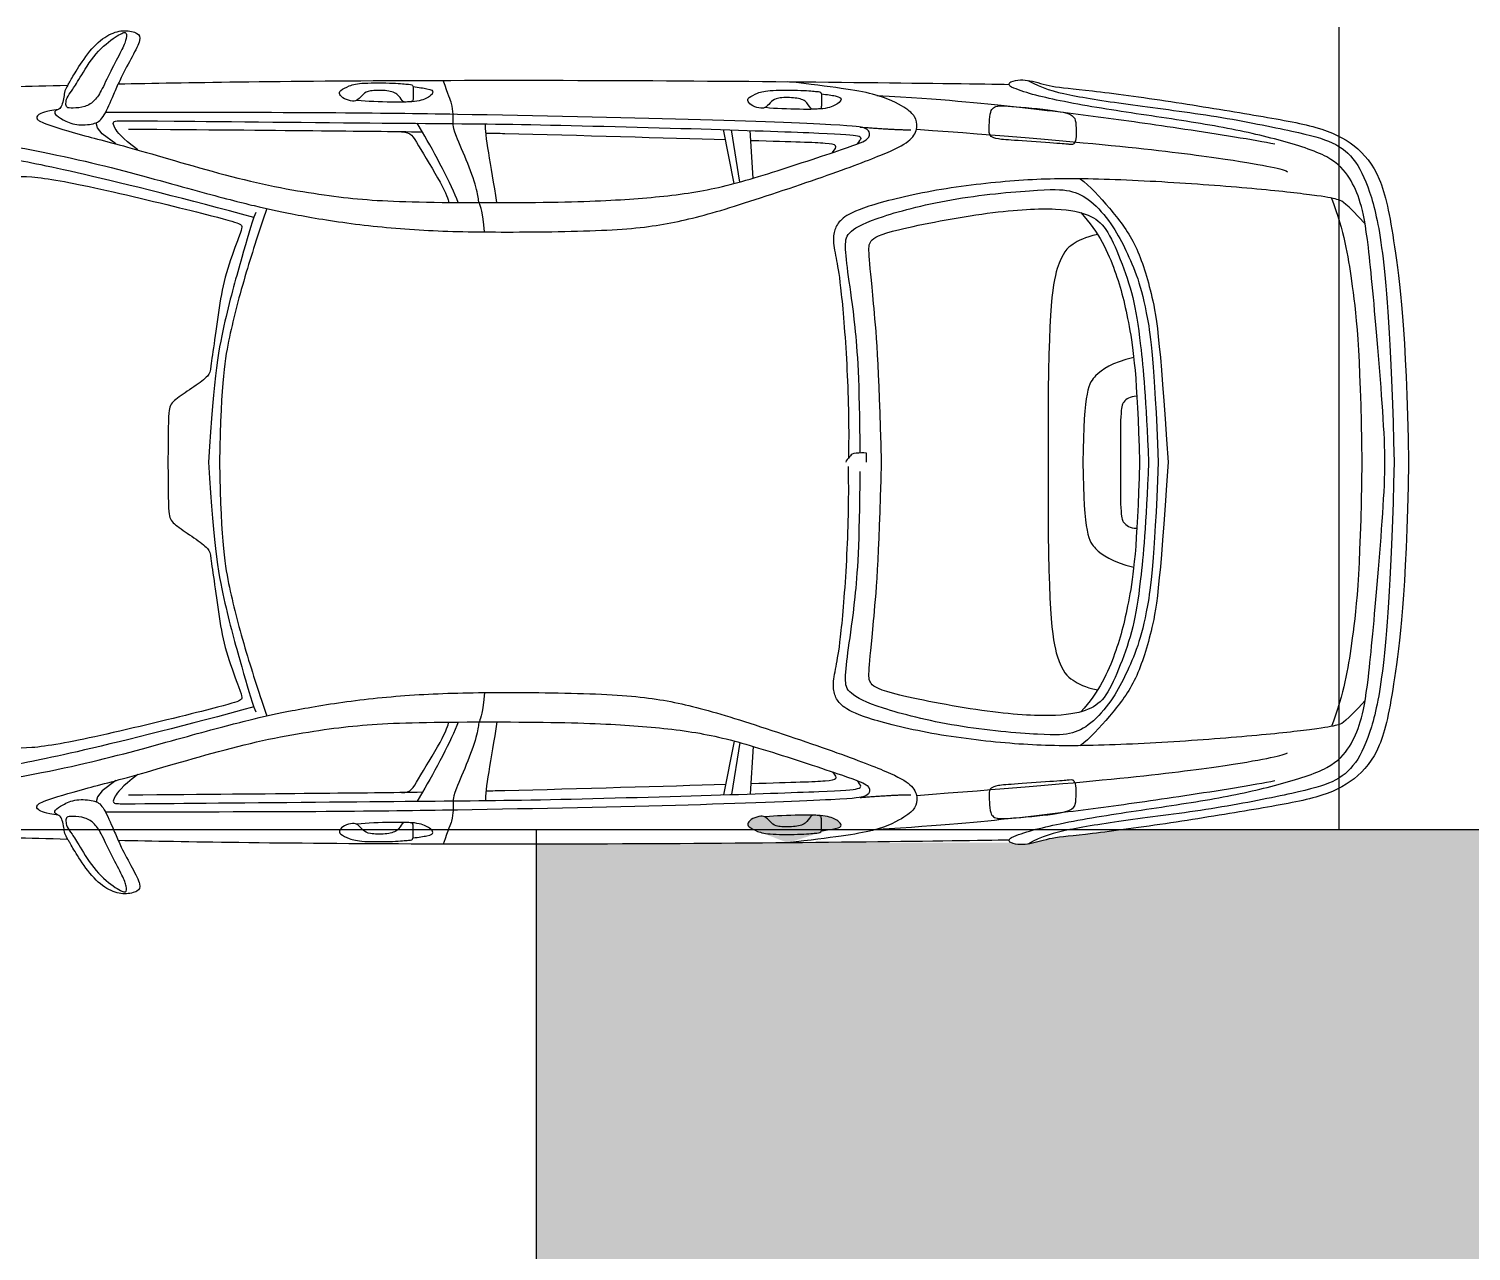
# Model space of a CAD drawing. Header units: metres. Extents: x 1203 to 2640, y 535 to 1122.
# Drawn here: x 1236.203 to 1239.854, y 624.788 to 627.883 of the extents above; entities that cross this region are included whole.
import ezdxf

# ---------------------------------------------------------------- set-up
doc = ezdxf.new("R2010")
doc.units = ezdxf.units.M
doc.layers.add('car', color=253, linetype='Continuous')
doc.layers.add('line work', color=7, linetype='Continuous')
picture_1 = doc.add_image_def('image1.png', size_in_pixel=(941, 730))

msp = doc.modelspace()

# ---------------------------------------------------------------- hatches: boundary and pattern name
at = {"layer": 'line work', "lineweight": -3}
h = msp.add_hatch(color=9, dxfattribs=at)
h.dxf.hatch_style = 1
edge = h.paths.add_edge_path()
edge.add_line((1241.552, 625.856), (1238.977689419289, 625.856))
edge.add_spline(control_points=[(1238.97768941929, 625.8560000000001), (1238.947226345059, 625.8518967987143), (1238.858107215333, 625.8405828735815), (1238.787003294704, 625.835504022108), (1238.754147888126, 625.8228466113767), (1238.733679522031, 625.8192617942971), (1238.732076256583, 625.8190090831772)], knot_values=[63.4871347718619, 63.4871347718619, 63.4871347718619, 63.4871347718619, 63.94350902769881, 64.94350902769881, 65.94350902769881, 66.02750090779148, 66.02750090779148, 66.02750090779148, 66.02750090779148], degree=3, periodic=0)
edge.add_spline(control_points=[(1238.732076256583, 625.8190090831772), (1238.718191767796, 625.8168205717762), (1238.703010015402, 625.8165110840894), (1238.688470870567, 625.8226591310519)], knot_values=[62.75975408799457, 62.75975408799457, 62.75975408799457, 62.75975408799457, 63.4871347718619, 63.4871347718619, 63.4871347718619, 63.4871347718619], degree=3, periodic=0)
edge.add_spline(control_points=[(1238.684848679735, 625.8289492814488), (1238.594094435345, 625.8274289039522), (1238.373532746618, 625.8244675849287), (1238.124429472038, 625.8221322969434)], knot_values=[61.64980405992387, 61.64980405992387, 61.64980405992387, 61.64980405992512, 62.2670163743725, 62.2670163743725, 62.2670163743725, 62.2670163743725], degree=3, periodic=0)
edge.add_spline(control_points=[(1238.066174615909, 625.8875880863068), (1238.067053466187, 625.887703286743), (1238.090153099824, 625.8905974895031), (1238.160563925273, 625.8926734843566), (1238.22440732516, 625.8921647720069), (1238.254166997616, 625.8771577576911), (1238.261797682861, 625.8659660859979), (1238.255822260367, 625.8601834190678), (1238.23652577763, 625.8567380715491), (1238.23178370942, 625.856)], knot_values=[0.7265474550736348, 0.7265474550736348, 0.7265474550736348, 0.7265474550736348, 0.7669882413167981, 1.766988241316798, 2.766988241316798, 3.766988241316798, 4.766988241316798, 5.766988241316798, 6.040440786243163, 6.040440786243163, 6.040440786243163, 6.040440786243163], degree=3, periodic=0)
edge.add_spline(control_points=[(1238.684848679735, 625.8289492814488), (1238.594094435345, 625.8274289039522), (1238.373532746618, 625.8244675849287), (1238.124429472038, 625.8221322969434)], knot_values=[61.64980405992387, 61.64980405992387, 61.64980405992387, 61.64980405992512, 62.2670163743725, 62.2670163743725, 62.2670163743725, 62.2670163743725], degree=3, periodic=0)
edge.add_spline(control_points=[(1238.06617461591, 625.8875880863066), (1238.063123142899, 625.8892539616751), (1238.05610259121, 625.890365132962), (1238.033554619442, 625.8846807703317), (1238.02181099485, 625.8717009747293), (1238.022516060139, 625.8644740555118), (1238.032469720774, 625.8582087653417), (1238.036797143578, 625.856)], knot_values=[5.433369834924759, 5.433369834924759, 5.433369834924759, 5.433369834924759, 6.192387439584291, 7.192387439584291, 8.19238743958429, 9.19238743958429, 9.759017604659533, 9.759017604659533, 9.759017604659533, 9.759017604659533], degree=3, periodic=0)
edge.add_spline(control_points=[(1238.124429472038, 625.8221322969434), (1238.01304018385, 625.8210880470563), (1237.791992010109, 625.8193530691924), (1237.582872337001, 625.8187227591682), (1237.488, 625.8186334254468)], knot_values=[61.12879837252058, 61.12879837252058, 61.12879837252058, 61.12879837252058, 61.40479169490129, 61.64980405992387, 61.64980405992387, 61.64980405992387, 61.64980405992387], degree=3, periodic=0)
edge.add_line((1237.488, 625.8186334254468), (1237.488, 623.824))
edge.add_line((1237.488, 623.824), (1241.552, 623.824))
edge.add_line((1241.552, 623.824), (1241.552, 625.856))

# ---------------------------------------------------------------- linework, layer by layer
at = {"layer": 'car'}
for points in [[(1236.42269451838, 627.5920097117995), (1236.388081714695, 627.6176151444535), (1236.376956175607, 627.6330672820752), (1236.372796462671, 627.6454846884837)], [(1237.199362917926, 627.6216428182881), (1237.185906934815, 627.6441457373103)], [(1237.98877913515, 627.4917980821936), (1237.961126970574, 627.6281115648965)], [(1238.002583028365, 627.4955395769483), (1237.982021026946, 627.6274504547816)], [(1238.036800400778, 627.5053735166941), (1238.028749772913, 627.6259300303354)], [(1237.98877913515, 626.0799284292306), (1237.961126970574, 625.9436149465276)], [(1238.002583028365, 626.0761869344757), (1237.982021026946, 625.9442760566425)], [(1238.036800400778, 626.0663529947299), (1238.028749772913, 625.9457964810886)], [(1236.42269451838, 625.9797167996245), (1236.388081714695, 625.9541113669706), (1236.376956175607, 625.9386592293487), (1236.372796462671, 625.9262418229404)], [(1237.199362917926, 625.9500836931359), (1237.185906934815, 625.927580774114)]]:
    msp.add_lwpolyline(points, dxfattribs=at)
for points, knots in [([(1238.688470870567, 627.7490673803721), (1238.685724870454, 627.7470269777493), (1238.68451747351, 627.7449302609504), (1238.684848679735, 627.7427772299753), (1238.553512669812, 627.7449774611084), (1237.698929195814, 627.7560372544817), (1236.837325487384, 627.7516785284245), (1236.514998169421, 627.7457616580651), (1236.429150076824, 627.7438628436199), (1236.431584952109, 627.7493331140521), (1236.441894148806, 627.7717574126765), (1236.465636086808, 627.8147896753044), (1236.48813103962, 627.8588223488949), (1236.480473183344, 627.8727022133965), (1236.446491446116, 627.881795917725), (1236.406287700664, 627.8722235973792), (1236.361776411056, 627.8368060120997), (1236.32205128162, 627.7765003939212), (1236.309438985298, 627.7546143503025), (1236.302811303144, 627.743401761795), (1236.301295618238, 627.7407676293833), (1236.250313137868, 627.7394343377417), (1236.05718855174, 627.7339467673752), (1235.847351209349, 627.7286843599773), (1235.781239009688, 627.7278329081639), (1235.732512229365, 627.7250454310966), (1235.717603322046, 627.7405871165167), (1235.598059953269, 627.751265597721), (1235.16815424404, 627.7350931389068), (1235.009732342317, 627.7245635865264), (1234.846524280421, 627.6934535454026), (1234.732953535251, 627.6638263944885), (1234.705392677259, 627.6488691342332), (1234.697303378677, 627.6434082151856), (1234.677501516662, 627.637520871038), (1234.630785727091, 627.6117108411536), (1234.600059760549, 627.5768486868078), (1234.564606722231, 627.5100787979759), (1234.529153683913, 627.4096285227422), (1234.494291529567, 627.2542260381157), (1234.47715589438, 627.18627438134), (1234.482926301627, 627.1381946701118), (1234.480488415538, 627.1344195303673), (1234.473724882663, 627.1206390404021), (1234.466063657052, 627.0788505370685), (1234.44444924564, 626.785863255712), (1234.466063657052, 626.4928759743555), (1234.473724882663, 626.451087471022), (1234.480488415538, 626.4373069810568), (1234.482926301627, 626.4335318413123), (1234.47715589438, 626.3854521300841), (1234.494291529567, 626.3175004733083), (1234.529153683913, 626.1620979886819), (1234.564606722231, 626.0616477134481), (1234.600059760549, 625.9948778246163), (1234.630785727091, 625.9600156702704), (1234.677501516662, 625.934205640386), (1234.697303378677, 625.9283182962386), (1234.705392677259, 625.9228573771909), (1234.732953535251, 625.9079001169355), (1234.846524280421, 625.8782729660215), (1235.009732342317, 625.8471629248977), (1235.16815424404, 625.8366333725173), (1235.598059953269, 625.820460913703), (1235.717603322046, 625.8311393949073), (1235.732512229365, 625.8466810803274), (1235.781239009688, 625.8438936032601), (1235.847351209349, 625.8430421514468), (1236.05718855174, 625.837779744049), (1236.250313137868, 625.8322921736824), (1236.301295618238, 625.8309588820408), (1236.302811303144, 625.828324749629), (1236.309438985298, 625.8171121611215), (1236.32205128162, 625.7952261175029), (1236.361776411056, 625.7349204993244), (1236.406287700664, 625.6995029140448), (1236.446491446116, 625.689930593699), (1236.480473183344, 625.6990242980276), (1236.48813103962, 625.7129041625291), (1236.465636086808, 625.7569368361197), (1236.441894148806, 625.7999690987475), (1236.431584952109, 625.8223933973719), (1236.429150076824, 625.8278636678042), (1236.514998169421, 625.8259648533589), (1236.837325487384, 625.8200479829995), (1237.698929195814, 625.8156892569423), (1238.553512669812, 625.8267490503156), (1238.684848679735, 625.8289492814488), (1238.68451747351, 625.8267962504735), (1238.685724870454, 625.8246995336747), (1238.688470870567, 625.8226591310519), (1238.704688875092, 625.8158011586888), (1238.742680286771, 625.8184287649534), (1238.787003294704, 625.835504022108), (1238.873843384882, 625.8417068856921), (1239.093530238144, 625.8713965758197), (1239.315077955112, 625.9083211953144), (1239.472683038322, 625.9353392095788), (1239.561842485394, 625.978568032402), (1239.627586320104, 626.0578208742444), (1239.657306135795, 626.204618751748), (1239.689727752913, 626.4450790787015), (1239.696031956241, 626.785863255712), (1239.689727752913, 627.1266474327225), (1239.657306135795, 627.3671077596762), (1239.627586320104, 627.5139056371796), (1239.561842485394, 627.593158479022), (1239.472683038322, 627.6363873018452), (1239.315077955112, 627.6634053161096), (1239.093530238144, 627.7003299356043), (1238.873843384882, 627.730019625732), (1238.787003294704, 627.7362224893162), (1238.742680286771, 627.7532977464706), (1238.704688875092, 627.7559253527353), (1238.688470870567, 627.7490673803721)], [9.811372563959978, 9.811372563959978, 9.811372563959978, 9.811372563959978, 10.30411027758206, 10.30411027758206, 10.30411027758206, 11.1973159144114, 12.1973159144114, 12.64415504076459, 12.64415504076459, 12.64415504076459, 12.96940806953581, 13.96940806953583, 14.96940806953584, 15.96940806953585, 16.96940806953587, 17.96940806953588, 18.96940806953589, 19.9694080695359, 20.96940806953592, 21.2945489660335, 21.2945489660335, 21.2945489660335, 21.6069040191925, 22.6069040191925, 23.22067175966023, 23.22067175966023, 23.22067175966023, 24.15963491974452, 25.15963491974453, 26.15963491974454, 27.15963491974455, 28.15963491974457, 28.73887292436218, 28.73887292436218, 28.73887292436218, 29.73887292436218, 30.73887292436218, 31.73887292436218, 32.73887292436218, 33.73887292436218, 34.73887292436218, 34.73887292436218, 34.73887292436218, 35.28556332597728, 36.28556332597728, 36.28556332597728, 36.28556332597728, 37.28556332597728, 37.83225372759237, 37.83225372759237, 37.83225372759237, 38.83225372759237, 39.83225372759237, 40.83225372759237, 41.83225372759237, 42.83225372759237, 43.83225372759237, 43.83225372759237, 43.83225372759237, 44.41149173220998, 45.41149173221, 46.41149173221001, 47.41149173221002, 48.41149173221004, 49.35045489229432, 49.35045489229432, 49.35045489229432, 49.96422263276205, 50.96422263276205, 51.27657768592105, 51.27657768592105, 51.27657768592105, 51.60171858241863, 52.60171858241865, 53.60171858241866, 54.60171858241868, 55.60171858241868, 56.6017185824187, 57.60171858241871, 58.60171858241873, 59.60171858241874, 59.92697161118996, 59.92697161118996, 59.92697161118996, 60.37381073754315, 61.37381073754315, 62.2670163743725, 62.2670163743725, 62.2670163743725, 62.75975408799457, 62.75975408799457, 62.75975408799457, 63.57112665195455, 64.57112665195456, 65.57112665195456, 66.57112665195456, 67.57112665195456, 68.57112665195456, 69.57112665195456, 70.57112665195456, 71.57112665195456, 72.57112665195456, 72.57112665195456, 72.57112665195456, 73.57112665195456, 74.57112665195456, 75.57112665195456, 76.57112665195456, 77.57112665195456, 78.57112665195456, 79.57112665195456, 80.57112665195456, 81.57112665195456, 82.38249921591454, 82.38249921591454, 82.38249921591454, 82.38249921591454]), ([(1236.301295618238, 627.7407676293833), (1236.298149678224, 627.7353002512186), (1236.291523601608, 627.7229825618151), (1236.292058011204, 627.7160352370701), (1236.291340087178, 627.7106109222074), (1236.290622163152, 627.7051866073448), (1236.287112312358, 627.6917853588608), (1236.282804768203, 627.6807771904631), (1236.267967671667, 627.6764696463074), (1236.267010439632, 627.667375941979), (1236.286633696341, 627.6534960774775), (1236.32205128162, 627.6377017489069), (1236.369912883349, 627.6420092930626), (1236.389536140058, 627.6534960774775), (1236.412579321426, 627.7047031471826), (1236.424098856455, 627.7325146067723), (1236.429150076824, 627.7438628436199)], [18.32514089649769, 18.32514089649769, 18.32514089649769, 18.32514089649769, 19, 20, 20, 20, 21, 22, 23, 24, 25, 26, 27, 28, 29, 29.67474697122878, 29.67474697122878, 29.67474697122878, 29.67474697122878]), ([(1238.684848679735, 625.8289492814488), (1238.685189649023, 625.8311657779435), (1238.687161266093, 625.8334419575251), (1238.690763530948, 625.8357778201936), (1238.719421335009, 625.8488653160651), (1238.815319366983, 625.8735815857492), (1239.005104012815, 625.9035364990502), (1239.21300763258, 625.933445440841), (1239.369117719, 625.9684607873278), (1239.503343213866, 626.0107709976659), (1239.54930085613, 626.0654824765513), (1239.57483287961, 626.1238413873625), (1239.593070039238, 626.2128387263497), (1239.617143089948, 626.4791012569258), (1239.636430535111, 626.7218104726107), (1239.635839651139, 626.785863255712), (1239.636430535111, 626.8499160388133), (1239.617143089948, 627.0926252544983), (1239.593070039238, 627.3588877850744), (1239.57483287961, 627.4478851240615), (1239.54930085613, 627.5062440348727), (1239.503343213866, 627.5609555137581), (1239.369117719, 627.6032657240962), (1239.21300763258, 627.638281070583), (1239.005104012815, 627.6681900123738), (1238.815319366983, 627.6981449256748), (1238.719421335009, 627.722861195359), (1238.690763530948, 627.7359486912303), (1238.687161266093, 627.7382845538988), (1238.685189649023, 627.7405607334805), (1238.684848679735, 627.7427772299753)], [0, 0, 0, 0, 0.5072622863779213, 0.5072622863779213, 0.5072622863779213, 1.359712483094974, 2.359712483094974, 3.359712483094974, 4.359712483094975, 5.359712483094975, 6.359712483094975, 7.359712483094975, 8.359712483094974, 9.359712483094974, 10.35971248309497, 10.35971248309497, 10.35971248309497, 11.35971248309497, 12.35971248309497, 13.35971248309497, 14.35971248309497, 15.35971248309497, 16.35971248309497, 17.35971248309497, 18.35971248309497, 19.35971248309497, 20.21216267981202, 20.21216267981202, 20.21216267981202, 20.71942496618995, 20.71942496618995, 20.71942496618995, 20.71942496618995]), ([(1238.732076256584, 627.7527174282467), (1238.768273637233, 627.7325961607512), (1238.825707559308, 627.7163232161633), (1238.987109048171, 627.6911738082924), (1239.213249827565, 627.6634533256571), (1239.419694474559, 627.621143115319), (1239.507962327162, 627.5985290373796), (1239.564132778817, 627.5533008815008), (1239.602795557229, 627.4650330288989), (1239.634163471791, 627.3227831837968), (1239.650941658649, 627.0769462720045), (1239.659695495271, 626.785863255712), (1239.650941658649, 626.4947802394195), (1239.634163471791, 626.2489433276272), (1239.602795557229, 626.1066934825251), (1239.564132778817, 626.0184256299232), (1239.507962327162, 625.9731974740444), (1239.419694474559, 625.9505833961051), (1239.213249827565, 625.908273185767), (1238.987109048171, 625.8805527031316), (1238.825707559308, 625.8554032952608), (1238.768273637233, 625.8391303506729), (1238.732076256584, 625.8190090831773)], [0, 0, 0, 0, 1, 2, 3, 4, 5, 6, 7, 8, 9, 9, 9, 10, 11, 12, 13, 14, 15, 16, 17, 18, 18, 18, 18]), ([(1237.175373688319, 627.7369838459058), (1237.189986278254, 627.7352886210887), (1237.22114678605, 627.730741477701), (1237.228115475118, 627.7239975850547), (1237.220484789873, 627.7128059133615), (1237.190725117416, 627.6977988990457), (1237.12688171753, 627.6972901866959), (1237.056470892081, 627.6993661815494), (1237.033371258444, 627.7022603843095), (1237.032492408166, 627.7023755847458)], [0.3486420565506791, 0.3486420565506791, 0.3486420565506791, 0.3486420565506791, 1, 2, 3, 4, 5, 6, 6.040440786243163, 6.040440786243163, 6.040440786243163, 6.040440786243163]), ([(1238.209055896062, 627.7187466862772), (1238.223668485998, 627.7170514614602), (1238.254828993794, 627.7125043180725), (1238.261797682861, 627.7057604254261), (1238.254166997616, 627.6945687537329), (1238.22440732516, 627.6795617394171), (1238.160563925273, 627.6790530270674), (1238.090153099824, 627.681129021921), (1238.067053466187, 627.684023224681), (1238.066174615909, 627.6841384251173)], [0.3486420565506791, 0.3486420565506791, 0.3486420565506791, 0.3486420565506791, 1, 2, 3, 4, 5, 6, 6.040440786243163, 6.040440786243163, 6.040440786243163, 6.040440786243163]), ([(1237.289696842494, 627.4436546305856), (1237.272250995146, 627.4893603648751), (1237.230769344927, 627.5684468755722), (1237.199362917926, 627.6216428182881), (1237.05455229752, 627.6237547934372), (1236.852511923903, 627.6256087710365), (1236.454829877068, 627.6288832470805)], [0, 0, 0, 0, 1, 1, 1, 1.647053392163689, 1.647053392163689, 1.647053392163689, 1.647053392163689]), ([(1237.966424108378, 627.6019989146399), (1237.818721946871, 627.6063888453714), (1237.573014489837, 627.6139598216878), (1237.375734203531, 627.6184200143747), (1237.359904655819, 627.6187616746071)], [2.031076658592302, 2.031076658592302, 2.031076658592302, 2.031076658592302, 3, 3.084545976804586, 3.084545976804586, 3.084545976804586, 3.084545976804586]), ([(1238.236990508, 627.5698566256658), (1238.252598815925, 627.5871788597749), (1238.247206011383, 627.5939198654524), (1238.141666106768, 627.5968631580654), (1238.03047381097, 627.60011291135)], [0, 0, 0, 0, 1, 1.877916167727671, 1.877916167727671, 1.877916167727671, 1.877916167727671]), ([(1235.966283156491, 626.785863255712), (1235.977264415147, 626.5372966847094), (1236.014326163109, 626.3108082249404), (1236.076095743046, 626.1488346597722), (1236.122766092331, 626.0664752198562), (1236.195516930924, 626.0568666185327), (1236.357490496092, 626.0856924225033), (1236.684182941092, 626.1653065477556), (1236.743207206365, 626.1831510930706), (1236.742137927466, 626.1893534967181), (1236.739424174648, 626.2052483346523), (1236.702982351091, 626.2963528935435), (1236.685359773097, 626.3807649020039), (1236.67275136644, 626.4807315547823), (1236.661944160734, 626.5509783918698), (1236.661043560259, 626.5653879994776), (1236.622317739813, 626.594207214693), (1236.573685314137, 626.6257282313347), (1236.555673304628, 626.6446408413199), (1236.555673304628, 626.6797642598636), (1236.554772704152, 626.785863255712), (1236.555673304628, 626.8919622515604), (1236.555673304628, 626.9270856701041), (1236.573685314137, 626.9459982800892), (1236.622317739813, 626.9775192967311), (1236.661043560259, 627.0063385119466), (1236.661944160734, 627.0207481195542), (1236.67275136644, 627.0909949566417), (1236.685359773097, 627.1909616094202), (1236.702982351091, 627.2753736178806), (1236.739424174648, 627.3664781767717), (1236.742137927466, 627.3823730147061), (1236.743207206365, 627.3885754183534), (1236.684182941092, 627.4064199636687), (1236.357490496092, 627.4860340889207), (1236.195516930924, 627.5148598928913), (1236.122766092331, 627.5052512915678), (1236.076095743046, 627.4228918516518), (1236.014326163109, 627.2609182864836), (1235.977264415147, 627.0344298267146), (1235.966283156491, 626.785863255712)], [0, 0, 0, 0, 1, 2, 3, 4, 5, 6, 7, 8, 9, 10, 11, 12, 13, 14, 15, 16, 17, 18, 18, 18, 19, 20, 21, 22, 23, 24, 25, 26, 27, 28, 29, 30, 31, 32, 33, 34, 35, 36, 36, 36, 36]), ([(1239.585658527784, 627.3892532294935), (1239.535848391913, 627.443595851475), (1239.522258060558, 627.4506864591386), (1239.479714414577, 627.459549718718), (1239.339674913221, 627.4760944699331), (1239.102730440464, 627.4950027570359), (1238.858104476071, 627.5062295525031), (1238.694429615837, 627.5009115967555), (1238.482302269902, 627.4755035859611), (1238.308582382145, 627.4311872880638), (1238.2589481285, 627.4034157413814), (1238.242994261257, 627.3791894985311), (1238.237085421538, 627.3490544159608), (1238.247721333033, 627.2976475104001), (1238.258427992811, 627.2365880845757), (1238.275924906967, 627.0309993432396), (1238.279383338378, 626.8637099196649), (1238.277630562716, 626.796254783997)], [0, 0, 0, 0, 1, 2, 3, 4, 5, 6, 7, 8, 9, 10, 11, 12, 13, 14, 14.95063561460222, 14.95063561460222, 14.95063561460222, 14.95063561460222]), ([(1238.864568546202, 627.5035645277267), (1238.887988911935, 627.4859549920908), (1238.941124339988, 627.4283165616599), (1239.005066973748, 627.346361918391), (1239.045593995144, 627.2193772513482), (1239.06630780608, 627.1104045938149), (1239.087021617016, 626.785863255712), (1239.06630780608, 626.4613219176091), (1239.045593995144, 626.3523492600758), (1239.005066973748, 626.225364593033), (1238.941124339988, 626.1434099497642), (1238.887988911935, 626.0857715193334), (1238.864568546202, 626.0681619836973)], [0, 0, 0, 0, 1, 2, 3, 4, 4, 4, 5, 6, 7, 8, 8, 8, 8]), ([(1238.307209215928, 626.8092424871934), (1238.306742592601, 626.9950995712877), (1238.294393603842, 627.1489043296002), (1238.276617639695, 627.2617817019329), (1238.26761163494, 627.3401339432999), (1238.274816438744, 627.3698537589908), (1238.344162675356, 627.4058777780099), (1238.545897181864, 627.4581126055879), (1238.786357508818, 627.478826416524), (1238.845797140199, 627.4752240146221), (1238.898031967777, 627.4464047994067), (1238.951167395831, 627.3806609646965), (1238.979986611046, 627.3239231347411), (1239.011507627688, 627.2536762976536), (1239.034022639575, 627.16271564963), (1239.052034649085, 627.0456375878174), (1239.061941254315, 626.785863255712), (1239.052034649085, 626.5260889236066), (1239.034022639575, 626.4090108617941), (1239.011507627688, 626.3180502137703), (1238.979986611046, 626.2478033766829), (1238.951167395831, 626.1910655467275), (1238.898031967777, 626.1253217120174), (1238.845797140199, 626.0965024968019), (1238.786357508818, 626.0929000949), (1238.545897181864, 626.1136139058361), (1238.344162675356, 626.1658487334141), (1238.274816438744, 626.2018727524332), (1238.26761163494, 626.2315925681241), (1238.276617639695, 626.3099448094911), (1238.294393603842, 626.4228221818239), (1238.306742592601, 626.5766269401364), (1238.307209215928, 626.7624840242307)], [0, 0, 0, 0, 0.960685336757269, 1.960685336757269, 2.960685336757269, 3.960685336757269, 4.960685336757269, 5.960685336757269, 6.960685336757269, 7.960685336757269, 8.960685336757269, 9.960685336757269, 10.96068533675727, 11.96068533675727, 12.96068533675727, 13.96068533675727, 13.96068533675727, 13.96068533675727, 14.96068533675727, 15.96068533675727, 16.96068533675727, 17.96068533675727, 18.96068533675727, 19.96068533675727, 20.96068533675727, 21.96068533675727, 22.96068533675727, 23.96068533675727, 24.96068533675727, 25.96068533675727, 26.96068533675727, 27.92137067351454, 27.92137067351454, 27.92137067351454, 27.92137067351454]), ([(1239.500682647529, 627.4548100136649), (1239.533137539163, 627.3671515343167), (1239.551872546435, 627.2492409871974), (1239.573836637641, 627.0790192803523), (1239.577484069567, 626.785863255712), (1239.573836637641, 626.4927072310719), (1239.551872546435, 626.3224855242266), (1239.533137539163, 626.2045749771074), (1239.500682647529, 626.1169164977591)], [0, 0, 0, 0, 0.8818112693088045, 1.881811269308804, 1.881811269308804, 1.881811269308804, 2.881811269308804, 3.763622538617609, 3.763622538617609, 3.763622538617609, 3.763622538617609]), ([(1236.7770047526, 627.418245325868), (1236.765296946419, 627.3867243092263), (1236.743682535007, 627.3119744697613), (1236.698652511233, 627.1516675851257), (1236.670733896493, 627.010273310475), (1236.657224889361, 626.785863255712), (1236.670733896493, 626.561453200949), (1236.698652511233, 626.4200589262986), (1236.743682535007, 626.2597520416628), (1236.765296946419, 626.1850022021978), (1236.7770047526, 626.153481185556)], [0, 0, 0, 0, 1, 2, 3, 3, 3, 4, 5, 6, 6, 6, 6]), ([(1236.804930125996, 627.4280673418444), (1236.787864350354, 627.3772384001611), (1236.746469950499, 627.250697471288), (1236.708714160805, 627.1031066570289), (1236.68980155082, 626.9977364013974), (1236.685298548442, 626.785863255712), (1236.68980155082, 626.5739901100266), (1236.708714160805, 626.4686198543952), (1236.746469950499, 626.321029040136), (1236.787864350354, 626.1944881112629), (1236.804930125996, 626.1436591695796)], [0, 0, 0, 0, 0.8583800012624154, 1.858380001262415, 2.858380001262415, 2.858380001262415, 2.858380001262415, 3.858380001262415, 4.858380001262415, 5.716760002524831, 5.716760002524831, 5.716760002524831, 5.716760002524831]), ([(1238.36127408439, 626.785863255712), (1238.355870481537, 626.5341943278859), (1238.338759072503, 626.3585772351671), (1238.328852467273, 626.2505051781094), (1238.328852467273, 626.2252883647958), (1238.367578287719, 626.2009721519579), (1238.647665035593, 626.1478367239044), (1238.817878525459, 626.1406319201005), (1238.890096458175, 626.1584740349329), (1238.930300203628, 626.1881482280049), (1238.966196404924, 626.2699915669615), (1239.000656758169, 626.3685864665233), (1239.015972470723, 626.4681385981197), (1239.031522724078, 626.6253350667963), (1239.037358615159, 626.785863255712), (1239.031522724078, 626.9463914446278), (1239.015972470723, 627.1035879133044), (1239.000656758169, 627.2031400449007), (1238.966196404924, 627.3017349444625), (1238.930300203628, 627.3835782834192), (1238.890096458175, 627.4132524764913), (1238.817878525459, 627.4310945913235), (1238.647665035593, 627.4238897875197), (1238.367578287719, 627.3707543594663), (1238.328852467273, 627.3464381466283), (1238.328852467273, 627.3212213333148), (1238.338759072503, 627.213149276257), (1238.355870481537, 627.0375321835381), (1238.36127408439, 626.785863255712)], [0, 0, 0, 0, 1, 2, 3, 4, 5, 6, 7, 8, 9, 10, 11, 12, 12, 12, 13, 14, 15, 16, 17, 18, 19, 20, 21, 22, 23, 24, 24, 24, 24]), ([(1238.865902349944, 627.4178892411865), (1238.912616443301, 627.3680345752385), (1238.957844599179, 627.2659064813191), (1238.988483027355, 627.1440822550007), (1239.008908646139, 627.0040208690538), (1239.01474453722, 626.785863255712), (1239.008908646139, 626.5677056423702), (1238.988483027355, 626.4276442564234), (1238.957844599179, 626.305820030105), (1238.912616443301, 626.2036919361855), (1238.865902349944, 626.1538372702375)], [0, 0, 0, 0, 1, 2, 3, 3, 3, 4, 5, 6, 6, 6, 6]), ([(1238.908713263836, 627.3624603153299), (1238.874722003136, 627.3552304553876), (1238.845813839725, 627.3396645212434), (1238.805787151926, 627.3063089480775), (1238.781326398271, 627.1639918359026), (1238.783550103149, 626.785863255712), (1238.781326398271, 626.4077346755215), (1238.805787151926, 626.2654175633465), (1238.845813839725, 626.2320619901806), (1238.874722003136, 626.2164960560364), (1238.908713263836, 626.2092661960941)], [0, 0, 0, 0, 1, 2, 3, 3, 3, 4, 5, 6, 6, 6, 6]), ([(1239.000006052302, 627.0515293490274), (1238.942545001906, 627.0372406578718), (1238.899182756791, 627.0049969371448), (1238.873610150697, 626.97052951154), (1238.871386445819, 626.785863255712), (1238.873610150697, 626.6011969998841), (1238.899182756791, 626.5667295742793), (1238.942545001906, 626.5344858535522), (1239.000006052302, 626.5201971623966)], [0, 0, 0, 0, 1, 2, 2, 2, 3, 4, 4, 4, 4]), ([(1239.008020952756, 626.9528175785337), (1238.989422784936, 626.9526957600517), (1238.972287149749, 626.9396963126687), (1238.965196542085, 626.9207880255658), (1238.966378310029, 626.785863255712), (1238.965196542085, 626.6509384858582), (1238.972287149749, 626.6320301987554), (1238.989422784936, 626.6190307513723), (1239.008020952756, 626.6189089328902)], [0, 0, 0, 0, 1, 2, 2, 2, 3, 4, 4, 4, 4]), ([(1239.585658527784, 626.1824732819304), (1239.535848391913, 626.128130659949), (1239.522258060558, 626.1210400522855), (1239.479714414577, 626.1121767927059), (1239.339674913221, 626.0956320414912), (1239.102730440464, 626.0767237543882), (1238.858104476071, 626.0654969589209), (1238.694429615837, 626.0708149146685), (1238.482302269902, 626.096222925463), (1238.308582382145, 626.1405392233603), (1238.2589481285, 626.1683107700426), (1238.242994261257, 626.1925370128931), (1238.237085421538, 626.222672095463), (1238.247721333033, 626.274079001024), (1238.258427992811, 626.3351384268484), (1238.275924906967, 626.5407271681846), (1238.279383338378, 626.7080165917591), (1238.277630562716, 626.775471727427)], [0, 0, 0, 0, 1, 2, 3, 4, 5, 6, 7, 8, 9, 10, 11, 12, 13, 14, 14.95063561460222, 14.95063561460222, 14.95063561460222, 14.95063561460222]), ([(1237.289696842494, 626.1280718808384), (1237.272250995146, 626.0823661465489), (1237.230769344927, 626.0032796358519), (1237.199362917926, 625.9500836931359), (1237.05455229752, 625.9479717179867), (1236.852511923903, 625.9461177403875), (1236.454829877068, 625.9428432643435)], [0, 0, 0, 0, 1, 1, 1, 1.647053392163689, 1.647053392163689, 1.647053392163689, 1.647053392163689]), ([(1238.236990508, 626.0018698857582), (1238.252598815925, 625.9845476516491), (1238.247206011383, 625.9778066459716), (1238.141666106768, 625.9748633533586), (1238.03047381097, 625.971613600074)], [0, 0, 0, 0, 1, 1.877916167727671, 1.877916167727671, 1.877916167727671, 1.877916167727671]), ([(1237.966424108378, 625.9697275967842), (1237.818721946871, 625.9653376660528), (1237.573014489837, 625.9577666897362), (1237.375734203531, 625.9533064970495), (1237.359904655819, 625.952964836817)], [2.031076658592302, 2.031076658592302, 2.031076658592302, 2.031076658592302, 3, 3.084545976804586, 3.084545976804586, 3.084545976804586, 3.084545976804586]), ([(1236.301295618238, 625.8309588820408), (1236.298149678224, 625.8364262602054), (1236.291523601608, 625.8487439496091), (1236.292058011204, 625.8556912743538), (1236.291340087178, 625.8611155892165), (1236.290622163152, 625.8665399040792), (1236.287112312358, 625.8799411525632), (1236.282804768203, 625.8909493209611), (1236.267967671667, 625.8952568651166), (1236.267010439632, 625.9043505694451), (1236.286633696341, 625.9182304339465), (1236.32205128162, 625.9340247625172), (1236.369912883349, 625.9297172183616), (1236.389536140058, 625.9182304339465), (1236.412579321426, 625.8670233642414), (1236.424098856455, 625.8392119046517), (1236.429150076824, 625.8278636678042)], [18.32514089649769, 18.32514089649769, 18.32514089649769, 18.32514089649769, 19, 20, 20, 20, 21, 22, 23, 24, 25, 26, 27, 28, 29, 29.67474697122878, 29.67474697122878, 29.67474697122878, 29.67474697122878]), ([(1238.209055896062, 625.8529798251467), (1238.223668485998, 625.8546750499638), (1238.254828993794, 625.8592221933515), (1238.261797682861, 625.8659660859979), (1238.254166997616, 625.8771577576911), (1238.22440732516, 625.8921647720069), (1238.160563925273, 625.8926734843566), (1238.090153099824, 625.8905974895031), (1238.067053466187, 625.887703286743), (1238.066174615909, 625.8875880863068)], [0.3486420565506791, 0.3486420565506791, 0.3486420565506791, 0.3486420565506791, 1, 2, 3, 4, 5, 6, 6.040440786243163, 6.040440786243163, 6.040440786243163, 6.040440786243163]), ([(1237.175373688319, 625.8347426655182), (1237.189986278254, 625.8364378903352), (1237.22114678605, 625.840985033723), (1237.228115475118, 625.8477289263693), (1237.220484789873, 625.8589205980625), (1237.190725117416, 625.8739276123783), (1237.12688171753, 625.8744363247281), (1237.056470892081, 625.8723603298746), (1237.033371258444, 625.8694661271145), (1237.032492408166, 625.8693509266783)], [0.3486420565506791, 0.3486420565506791, 0.3486420565506791, 0.3486420565506791, 1, 2, 3, 4, 5, 6, 6.040440786243163, 6.040440786243163, 6.040440786243163, 6.040440786243163])]:
    msp.add_open_spline(points, degree=3, knots=knots, dxfattribs=at)
for points, degree in [([(1236.312110391196, 627.7278267208064), (1236.307070564534, 627.7203315939755), (1236.298283174457, 627.7081843194568), (1236.295957100613, 627.6942278763926), (1236.297120137535, 627.6829851861463), (1236.311851938547, 627.6825975071725), (1236.34596768826, 627.6841482230685), (1236.370779142596, 627.7012060979248), (1236.387061659504, 627.726792910209), (1236.413036150763, 627.7845570773359), (1236.441724394839, 627.8353430229305), (1236.450253332267, 627.8605421562409), (1236.450935885987, 627.8785187024104), (1236.426992593827, 627.867908056747), (1236.370779142596, 627.8244880116583), (1236.328522134429, 627.7531550804413), (1236.317150217859, 627.735321847637), (1236.312110391196, 627.7278267208064)], 3), ([(1236.06875369388, 627.6018474314697), (1236.216839430063, 627.5770448943748), (1236.398481539963, 627.5383821159623), (1236.647965883681, 627.4668924502188), (1236.783650351317, 627.4326065901172), (1236.85514001706, 627.4165578896441), (1237.014168049021, 627.3888374070086), (1237.200916563617, 627.3713297337654), (1237.397877887605, 627.3676823018396), (1237.690401928046, 627.3713297337654), (1237.837758177844, 627.390296379779), (1237.982196482102, 627.4304181309617), (1238.243352607982, 627.5179564971785), (1238.38779091224, 627.5733974624492), (1238.439584445585, 627.6018474314697), (1238.454174173288, 627.6339448324158), (1238.447608795821, 627.6623948014361), (1238.425724204267, 627.6813614474497), (1238.356422997679, 627.7207537122474), (1238.238975689671, 627.7360729263353), (1238.124429472047, 627.7495942144806)], 3), ([(1237.175695869637, 627.710923918628), (1237.176025709689, 627.7177723108509), (1237.177317972935, 627.7428422178366), (1237.168197697526, 627.7423680310133), (1237.132554766745, 627.7462825725441), (1237.043344425541, 627.7473127150523), (1237.013058235803, 627.7396896604922), (1236.988952901113, 627.7267098648898), (1236.988128787106, 627.7182626963232), (1236.999872411699, 627.7052829007209), (1237.024389803392, 627.6991020456722), (1237.03464484909, 627.7021035374048), (1237.049731309092, 627.7184687248248), (1237.062299047691, 627.727740007398), (1237.107213261045, 627.7281520644013), (1237.137705479285, 627.7209410668444), (1237.148038732267, 627.6977434409132), (1237.156870696584, 627.6979094581438), (1237.173197424639, 627.6987777373517), (1237.175338932627, 627.7017518644991), (1237.175366029586, 627.7040755264051), (1237.175695869637, 627.710923918628)], 3), ([(1237.356396957054, 627.3691340728698), (1237.352799868847, 627.4210665037052), (1237.340178110003, 627.4434137189834), (1237.34019146219, 627.4687983289057), (1237.315875249352, 627.5408463669443), (1237.279871677513, 627.6203422912856), (1237.27631896138, 627.6434165882567), (1237.277069453379, 627.6434100076367), (1237.277044218395, 627.6667928941142), (1237.27444762748, 627.6939484477762), (1237.265441622725, 627.7137616582366), (1237.251924226602, 627.7528890315675)], 3), ([(1238.209378077381, 627.6926867589996), (1238.209707917432, 627.6995351512226), (1238.211000180679, 627.7246050582081), (1238.201879905269, 627.7241308713848), (1238.166236974488, 627.7280454129157), (1238.077026633285, 627.7290755554237), (1238.046740443546, 627.7214525008636), (1238.022635108856, 627.7084727052613), (1238.02181099485, 627.7000255366946), (1238.033554619442, 627.6870457410924), (1238.058072011135, 627.6808648860437), (1238.068327056833, 627.6838663777762), (1238.083413516835, 627.7002315651964), (1238.095981255434, 627.7095028477695), (1238.140895468788, 627.7099149047726), (1238.171387687029, 627.702703907216), (1238.18172094001, 627.6795062812848), (1238.190552904327, 627.6796722985154), (1238.206879632382, 627.6805405777231), (1238.209021140371, 627.6835147048705), (1238.20904823733, 627.6858383667766), (1238.209378077381, 627.6926867589996)], 3), ([(1238.350029908094, 627.7149195412846), (1238.517437899625, 627.7054107595437), (1238.710798770611, 627.6857875028347), (1238.908467185751, 627.6618567019704), (1239.117622385307, 627.6321825088982), (1239.305718480103, 627.6025083158262), (1239.35740900997, 627.5919787634458)], 3), ([(1236.277049975287, 627.6794508786691), (1236.243949579928, 627.674681151042), (1236.222239557384, 627.665376855666), (1236.22185187841, 627.6560725602898), (1236.23154385276, 627.6456052279916), (1236.340093965481, 627.6130401941753), (1236.477107781687, 627.5788224244428), (1236.75575722007, 627.493717669863), (1236.986363651835, 627.455283264569), (1237.149709874335, 627.4429293485814), (1237.561507073915, 627.4429293485814), (1237.74956112839, 627.452537949905), (1237.914280008222, 627.4703824952201), (1238.058409028075, 627.5101895578462), (1238.292582004014, 627.5880427402252), (1238.331737580389, 627.6039375781595), (1238.332512938337, 627.6240968848077), (1238.319331853221, 627.6330135012099), (1238.290643609144, 627.6388286858199), (1237.916613946194, 627.6541512597668), (1237.274210314849, 627.6678778330861), (1236.899474863232, 627.6719958050818), (1236.396734800368, 627.6716486829674)], 3), ([(1238.691367350985, 627.6870373387238), (1238.664858350443, 627.6888915952385), (1238.652615097598, 627.6879782994176), (1238.642313672516, 627.6826215583753), (1238.636132817468, 627.671289990786), (1238.633660475448, 627.6364711740115), (1238.633660475448, 627.6201949223832), (1238.637368988477, 627.6105115828068), (1238.652821126099, 627.6041246992564), (1238.695262997434, 627.6010342717321), (1238.811257043848, 627.5929991601688), (1238.841543233587, 627.5903207896475), (1238.84442763261, 627.5903207896475), (1238.851432601665, 627.5932051886705), (1238.855347143196, 627.6156622953474), (1238.853492886681, 627.648832884109), (1238.849166288147, 627.6640789932292), (1238.811669100852, 627.6768527603298), (1238.717876351527, 627.6851830822092), (1238.691367350985, 627.6870373387238)], 3), ([(1236.478670542645, 627.576610854818), (1236.436971410077, 627.6084040059311), (1236.416424424455, 627.6363168920595), (1236.415649066507, 627.6475595823056), (1236.421464251117, 627.6506610140976), (1236.457130716725, 627.6510486930717), (1237.173945131989, 627.6437929657415), (1237.432417468452, 627.642892365266), (1237.939455536148, 627.6293833581339), (1238.240256094959, 627.6185761524281), (1238.313906485477, 627.6136066443727), (1238.311080305756, 627.6054421251803), (1238.29920159726, 627.5915990280276)], 3), ([(1237.387956917369, 627.4434003219139), (1237.372634346865, 627.5386063076494), (1237.356846288409, 627.6188274828509), (1237.358738372731, 627.6425726476818)], 3), ([(1238.307145880315, 627.6348136451054), (1238.392808852941, 627.6277544828874), (1238.435943382895, 627.6277544828874)], 2), ([(1238.449942624726, 627.6293755217445), (1238.671706087708, 627.6129823835884), (1238.976011333269, 627.586983488822), (1239.232454977102, 627.5550757543359), (1239.348268235607, 627.5338039313452), (1239.380175970093, 627.5273042076537), (1239.389630113644, 627.521395367934)], 3), ([(1237.145873230986, 627.622377370746), (1237.171089280262, 627.6220419046206), (1237.179208041385, 627.6021749463107), (1237.252867046446, 627.4843205382131), (1237.265660452588, 627.4498171095267), (1237.264891525143, 627.4438683716266)], 3), ([(1236.772403460469, 627.4054371407132), (1236.606791262734, 627.4506669429854), (1236.289779895365, 627.5299197848278), (1236.139379615959, 627.5560371986169), (1236.058325573166, 627.5740492081264), (1236.002488343686, 627.5821546124058)], 3), ([(1238.32307930416, 626.785863255712), (1238.32307930416, 626.8060345480397), (1238.32307930416, 626.8093411783127), (1238.32307930416, 626.8093411783127), (1238.285688946458, 626.8093411783127), (1238.282891028535, 626.7999299998435), (1238.271445000667, 626.791027533724), (1238.271445000667, 626.785863255712)], 3), ([(1236.06875369388, 625.9698790799546), (1236.216839430063, 625.9946816170492), (1236.398481539963, 626.0333443954618), (1236.647965883681, 626.1048340612053), (1236.783650351317, 626.1391199213069), (1236.85514001706, 626.1551686217801), (1237.014168049021, 626.1828891044154), (1237.200916563617, 626.2003967776587), (1237.397877887605, 626.2040442095844), (1237.690401928046, 626.2003967776587), (1237.837758177844, 626.181430131645), (1237.982196482102, 626.1413083804623), (1238.243352607982, 626.0537700142456), (1238.38779091224, 625.9983290489748), (1238.439584445585, 625.9698790799546), (1238.454174173288, 625.9377816790083), (1238.447608795821, 625.9093317099879), (1238.425724204267, 625.8903650639743), (1238.356422997679, 625.8509727991767), (1238.238975689671, 625.8356535850887), (1238.124429472047, 625.8221322969436)], 3), ([(1237.356396957054, 626.2025924385542), (1237.352799868847, 626.1506600077189), (1237.340178110003, 626.1283127924406), (1237.34019146219, 626.1029281825183), (1237.315875249352, 626.0308801444799), (1237.279871677513, 625.9513842201384), (1237.27631896138, 625.9283099231675), (1237.277069453379, 625.9283165037873), (1237.277044218395, 625.9049336173098), (1237.27444762748, 625.8777780636481), (1237.265441622725, 625.8579648531874), (1237.251924226602, 625.8188374798566)], 3), ([(1236.772403460469, 626.1662893707108), (1236.606791262734, 626.1210595684386), (1236.289779895365, 626.0418067265962), (1236.139379615959, 626.0156893128072), (1236.058325573166, 625.9976773032976), (1236.002488343686, 625.9895718990182)], 3), ([(1236.277049975287, 625.8922756327551), (1236.243949579928, 625.8970453603819), (1236.222239557384, 625.906349655758), (1236.22185187841, 625.9156539511342), (1236.23154385276, 625.9261212834324), (1236.340093965481, 625.9586863172487), (1236.477107781687, 625.9929040869812), (1236.75575722007, 626.078008841561), (1236.986363651835, 626.1164432468553), (1237.149709874335, 626.1287971628426), (1237.561507073915, 626.1287971628426), (1237.74956112839, 626.1191885615191), (1237.914280008222, 626.1013440162039), (1238.058409028075, 626.0615369535778), (1238.292582004014, 625.9836837711988), (1238.331737580389, 625.9677889332646), (1238.332512938337, 625.9476296266164), (1238.319331853221, 625.9387130102143), (1238.290643609144, 625.9328978256041), (1237.916613946194, 625.9175752516572), (1237.274210314849, 625.9038486783379), (1236.899474863232, 625.8997307063422), (1236.396734800368, 625.9000778284566)], 3), ([(1237.145873230986, 625.9493491406781), (1237.171089280262, 625.9496846068034), (1237.179208041385, 625.9695515651134), (1237.252867046446, 626.0874059732109), (1237.265660452588, 626.1219094018975), (1237.264891525143, 626.1278581397974)], 3), ([(1237.387956917369, 626.1283261895101), (1237.372634346865, 626.0331202037746), (1237.356846288409, 625.9528990285731), (1237.358738372731, 625.9291538637422)], 3), ([(1238.449942624726, 625.9423509896797), (1238.671706087708, 625.9587441278358), (1238.976011333269, 625.9847430226021), (1239.232454977102, 626.0166507570881), (1239.348268235607, 626.0379225800788), (1239.380175970093, 626.0444223037705), (1239.389630113644, 626.0503311434901)], 3), ([(1236.478670542645, 625.995115656606), (1236.436971410077, 625.963322505493), (1236.416424424455, 625.9354096193646), (1236.415649066507, 625.9241669291184), (1236.421464251117, 625.9210654973264), (1236.457130716725, 625.9206778183523), (1237.173945131989, 625.9279335456824), (1237.432417468452, 625.9288341461579), (1237.939455536148, 625.9423431532902), (1238.240256094959, 625.953150358996), (1238.313906485477, 625.9581198670513), (1238.311080305756, 625.9662843862437), (1238.29920159726, 625.9801274833965)], 3), ([(1238.350029908094, 625.8568069701394), (1238.517437899625, 625.8663157518803), (1238.710798770611, 625.8859390085893), (1238.908467185751, 625.9098698094539), (1239.117622385307, 625.9395440025258), (1239.305718480103, 625.9692181955978), (1239.35740900997, 625.9797477479782)], 3), ([(1238.691367350985, 625.8846891727002), (1238.664858350443, 625.8828349161856), (1238.652615097598, 625.8837482120065), (1238.642313672516, 625.8891049530487), (1238.636132817468, 625.900436520638), (1238.633660475448, 625.9352553374125), (1238.633660475448, 625.9515315890409), (1238.637368988477, 625.9612149286172), (1238.652821126099, 625.9676018121675), (1238.695262997434, 625.9706922396919), (1238.811257043848, 625.9787273512553), (1238.841543233587, 625.9814057217764), (1238.84442763261, 625.9814057217764), (1238.851432601665, 625.9785213227535), (1238.855347143196, 625.9560642160765), (1238.853492886681, 625.922893627315), (1238.849166288147, 625.907647518195), (1238.811669100852, 625.8948737510942), (1238.717876351527, 625.8865434292148), (1238.691367350985, 625.8846891727002)], 3), ([(1238.307145880315, 625.9369128663186), (1238.392808852941, 625.9439720285366), (1238.435943382895, 625.9439720285366)], 2), ([(1236.312110391196, 625.8438997906177), (1236.307070564534, 625.8513949174484), (1236.298283174457, 625.8635421919672), (1236.295957100613, 625.8774986350314), (1236.297120137535, 625.8887413252776), (1236.311851938547, 625.8891290042517), (1236.34596768826, 625.8875782883555), (1236.370779142596, 625.8705204134994), (1236.387061659504, 625.844933601215), (1236.413036150763, 625.7871694340882), (1236.441724394839, 625.7363834884935), (1236.450253332267, 625.7111843551833), (1236.450935885987, 625.6932078090136), (1236.426992593827, 625.7038184546772), (1236.370779142596, 625.7472384997658), (1236.328522134429, 625.8185714309827), (1236.317150217859, 625.836404663787), (1236.312110391196, 625.8438997906177)], 3), ([(1238.209378077381, 625.8790397524245), (1238.209707917432, 625.8721913602017), (1238.211000180679, 625.8471214532159), (1238.201879905269, 625.8475956400392), (1238.166236974488, 625.8436810985083), (1238.077026633285, 625.8426509560003), (1238.046740443546, 625.8502740105604), (1238.022635108856, 625.8632538061627), (1238.02181099485, 625.8717009747293), (1238.033554619442, 625.8846807703317), (1238.058072011135, 625.8908616253802), (1238.068327056833, 625.8878601336478), (1238.083413516835, 625.8714949462277), (1238.095981255434, 625.8622236636546), (1238.140895468788, 625.8618116066514), (1238.171387687029, 625.8690226042082), (1238.18172094001, 625.8922202301394), (1238.190552904327, 625.8920542129086), (1238.206879632382, 625.8911859337007), (1238.209021140371, 625.8882118065535), (1238.20904823733, 625.8858881446474), (1238.209378077381, 625.8790397524245)], 3), ([(1237.175695869637, 625.8608025927961), (1237.176025709689, 625.8539542005731), (1237.177317972935, 625.8288842935874), (1237.168197697526, 625.8293584804106), (1237.132554766745, 625.8254439388799), (1237.043344425541, 625.8244137963717), (1237.013058235803, 625.8320368509318), (1236.988952901113, 625.8450166465342), (1236.988128787106, 625.8534638151008), (1236.999872411699, 625.8664436107032), (1237.024389803392, 625.8726244657519), (1237.03464484909, 625.8696229740192), (1237.049731309092, 625.8532577865992), (1237.062299047691, 625.8439865040261), (1237.107213261045, 625.8435744470228), (1237.137705479285, 625.8507854445796), (1237.148038732267, 625.8739830705108), (1237.156870696584, 625.87381705328), (1237.173197424639, 625.8729487740723), (1237.175338932627, 625.8699746469251), (1237.175366029586, 625.8676509850189), (1237.175695869637, 625.8608025927961)], 3)]:
    msp.add_open_spline(points, degree=degree, dxfattribs=at)
at = {"layer": 'line work', "color": 7, "linetype": 'Continuous', "lineweight": -3}
for p, q in [((1239.52, 625.8560000000007), (1239.52, 627.8880000000007)), ((1233.1926934961, 625.856), (1244.327977547956, 625.856)), ((1237.488, 623.8240000000006), (1237.488, 625.8560000000007))]:
    msp.add_line(p, q, dxfattribs=at)

# ---------------------------------------------------------------- pictures from other files: only their frames are drawn
image = msp.add_image(picture_1, insert=(1202.937472373582, 535.4393026118123), size_in_units=(167.27261906233838, 129.765156127))
image.dxf.flags = 6

doc.saveas('drawing.dxf')
